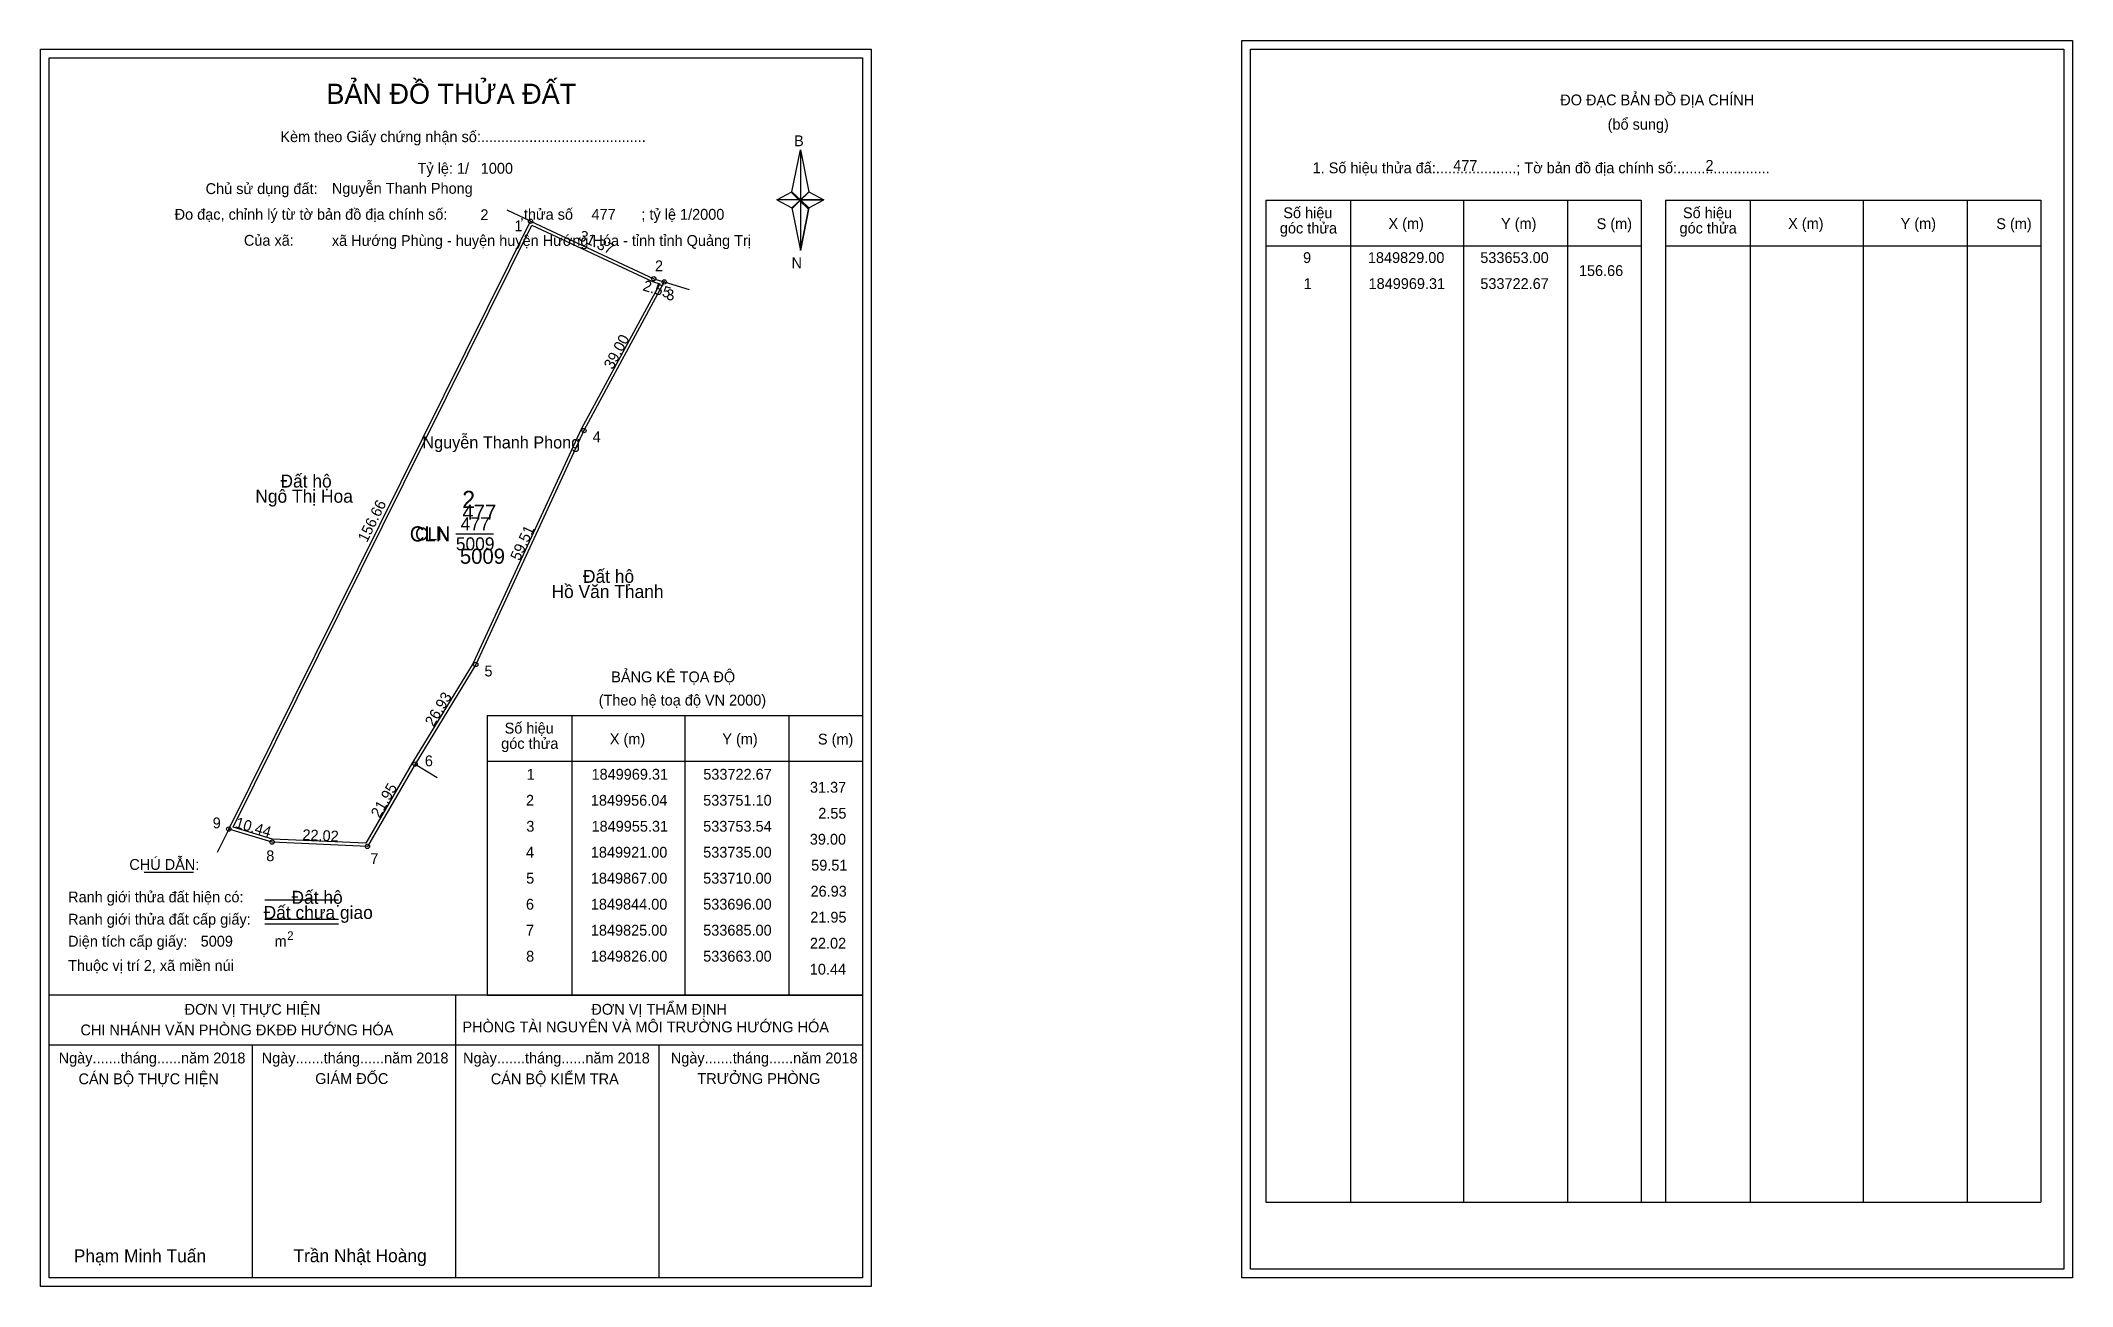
# Model space of a CAD drawing. Extents: x 533610 to 534079, y 1849723 to 1850011.
import ezdxf

# ---------------------------------------------------------------- set-up
doc = ezdxf.new("R2010")
doc.units = 0
for name, color, linetype in [('Level 1', 7, 'Continuous'), ('Level 10', 7, 'Continuous'), ('Level 11', 7, 'Continuous'), ('Level 13', 7, 'Continuous'), ('Level 2', 7, 'Continuous'), ('Level 27', 7, 'Continuous'), ('Level 3', 7, 'Continuous'), ('Level 36', 7, 'Continuous'), ('Level 4', 7, 'Continuous'), ('Level 49', 7, 'Continuous'), ('Level 5', 7, 'Continuous'), ('Level 53', 7, 'Continuous'), ('Level 55', 7, 'Continuous'), ('Level 6', 7, 'Continuous'), ('Level 63', 7, 'Continuous'), ('Level 7', 7, 'Continuous'), ('Level 9', 7, 'Continuous')]:
    doc.layers.add(name, color=color, linetype=linetype)

msp = doc.modelspace()

# ---------------------------------------------------------------- linework, layer by layer
at = {"layer": 'Level 1'}
for p, q in [((533611.57, 1850007.02), (533611.57, 1850007.02)), ((533888.89, 1850009.02), (533888.89, 1850009.02)), ((533782.99, 1849976.14), (533784.96, 1849985.78)), ((533784.96, 1849985.78), (533784.96, 1849974.25)), ((533784.96, 1849985.78), (533786.92, 1849976.14)), ((533779.54, 1849974.25), (533782.99, 1849976.14)), ((533782.99, 1849976.14), (533784.96, 1849974.25)), ((533784.81, 1849974.03), (533782.99, 1849975.92)), ((533784.96, 1849974.25), (533782.99, 1849972.41)), ((533784.81, 1849974.03), (533782.99, 1849972.19)), ((533782.99, 1849972.19), (533784.81, 1849974.03)), ((533782.99, 1849972.41), (533784.96, 1849962.55)), ((533786.78, 1849975.92), (533784.81, 1849974.03)), ((533784.81, 1849974.03), (533786.78, 1849975.92)), ((533786.78, 1849972.19), (533784.81, 1849974.03)), ((533786.92, 1849976.14), (533784.96, 1849974.25)), ((533784.96, 1849974.25), (533784.96, 1849962.55)), ((533784.96, 1849974.25), (533790.37, 1849974.25)), ((533784.96, 1849974.25), (533786.92, 1849972.41)), ((533786.92, 1849972.41), (533784.96, 1849962.55)), ((533786.92, 1849972.41), (533790.37, 1849974.25)), ((533892.42, 1849974.16), (533979.02, 1849974.16)), ((533912.01, 1849742.9), (533912.01, 1849974.16)), ((533938.08, 1849742.9), (533938.08, 1849974.16)), ((533962.06, 1849974.16), (533962.06, 1849742.9)), ((533979.02, 1849974.16), (533979.02, 1849742.9)), ((533984.68, 1849974.16), (534071.28, 1849974.16)), ((534004.27, 1849742.9), (534004.27, 1849974.16)), ((534030.34, 1849742.9), (534030.34, 1849974.16)), ((534054.31, 1849974.16), (534054.31, 1849742.9)), ((534071.28, 1849974.16), (534071.28, 1849742.9)), ((533892.42, 1849963.64), (533979.02, 1849963.64)), ((533984.68, 1849963.64), (534071.28, 1849963.64)), ((533712.66, 1849855.19), (533799.26, 1849855.19)), ((533732.25, 1849790.67), (533732.25, 1849855.19)), ((533758.32, 1849790.67), (533758.32, 1849855.19)), ((533782.29, 1849855.19), (533782.29, 1849790.67)), ((533712.66, 1849844.66), (533799.26, 1849844.66)), ((533633.48, 1849819.08), (533644.89, 1849819.08)), ((533661.35, 1849812.68), (533678.36, 1849812.68)), ((533661.35, 1849808.23), (533678.36, 1849808.23)), ((533661.35, 1849807.14), (533678.36, 1849807.14)), ((533718.39, 1849790.67), (533611.56, 1849790.67)), ((533799.26, 1849790.67), (533694.42, 1849790.67)), ((533705.41, 1849725.44), (533705.41, 1849790.67)), ((533712.66, 1849790.66), (533799.26, 1849790.66)), ((533799.26, 1849779.12), (533611.56, 1849779.12)), ((533658.49, 1849725.44), (533658.49, 1849779.12)), ((533752.34, 1849725.44), (533752.34, 1849779.12)), ((533892.42, 1849742.9), (534071.28, 1849742.9)), ((533799.26, 1849725.44), (533799.26, 1849725.44)), ((534076.59, 1849727.44), (534076.59, 1849727.44))]:
    msp.add_line(p, q, dxfattribs=at)
for points in [[(533782.99, 1849976.14), (533784.96, 1849985.78), (533784.96, 1849974.25)], [(533779.54, 1849974.25), (533782.99, 1849972.41), (533784.96, 1849974.25)], [(533784.96, 1849974.25), (533786.92, 1849976.14), (533790.37, 1849974.25)], [(533784.96, 1849974.25), (533784.96, 1849962.55), (533786.92, 1849972.41)]]:
    msp.add_lwpolyline(points, close=True, dxfattribs=at)
at = {"layer": 'Level 10'}
for points in [[(533751.1, 1849956.04), (533753.54, 1849955.31), (533735, 1849921), (533710, 1849867), (533696, 1849844), (533685, 1849825), (533663, 1849826), (533653, 1849829), (533722.67, 1849969.31)], [(533750.85, 1849955.38), (533752.52, 1849954.89), (533734.37, 1849921.31), (533709.38, 1849867.33), (533695.4, 1849844.36), (533684.61, 1849825.72), (533663.12, 1849826.7), (533654, 1849829.43), (533722.99, 1849968.39)]]:
    msp.add_lwpolyline(points, close=True, dxfattribs=at)
at = {"layer": 'Level 11'}
for centre in [(533722.67, 1849969.31), (533751.1, 1849956.04), (533751.1, 1849956.04), (533753.54, 1849955.31), (533735, 1849921), (533710, 1849867), (533696, 1849844), (533653, 1849829), (533663, 1849826), (533685, 1849825)]:
    msp.add_circle(centre, 0.5, dxfattribs=at)
at = {"layer": 'Level 27'}
for p, q in [((533722.67, 1849969.31), (533717.25, 1849971.89)), ((533753.54, 1849955.31), (533759.29, 1849953.58)), ((533696, 1849844), (533701.12, 1849840.88)), ((533653, 1849829), (533650.32, 1849823.63))]:
    msp.add_line(p, q, dxfattribs=at)
at = {"layer": 'Level 3'}
for p, q in [((533892.42, 1849974.16), (533892.42, 1849742.9)), ((533984.68, 1849974.16), (533984.68, 1849742.9)), ((533712.66, 1849855.19), (533712.66, 1849790.67))]:
    msp.add_line(p, q, dxfattribs=at)
at = {"layer": 'Level 63'}
for points in [[(533886.89, 1850011.02), (534078.59, 1850011.02), (534078.59, 1849725.44), (533886.89, 1849725.44)], [(533609.56, 1850009.02), (533801.26, 1850009.02), (533801.26, 1849723.44), (533609.56, 1849723.44)], [(533611.56, 1850007.02), (533799.26, 1850007.02), (533799.26, 1849725.44), (533611.56, 1849725.44)], [(533888.89, 1850009.02), (534076.59, 1850009.02), (534076.59, 1849727.44), (533888.89, 1849727.44)]]:
    msp.add_lwpolyline(points, close=True, dxfattribs=at)
at = {"layer": 'Level 9'}
msp.add_line((533705.4, 1849897.16), (533714.09, 1849897.16), dxfattribs=at)

# ---------------------------------------------------------------- texts
at = {"layer": 'Level 1'}
for s, height, p in [('BẢN ĐỒ THỬA ĐẤT', 4.6657, (533675.53, 1849996.42)), ('ĐO ĐẠC BẢN ĐỒ ĐỊA CHÍNH', 2.5, (533960.37, 1849996.08)), ('(bổ sung)', 2.5, (533971.31, 1849990.46)), ('Kèm theo Giấy chứng nhận số:.........................................', 2.5, (533664.91, 1849987.59)), ('B', 2.5, (533783.5, 1849986.65)), ('1. Số hiệu thửa đấ:....................; Tờ bản đồ địa chính số:.......................', 2.5, (533903.2, 1849980.4)), ('Chủ sử dụng đất:', 2.5, (533647.65, 1849975.6)), ('Đo đạc, chỉnh lý từ tờ bản đồ địa chính số:                  ,thửa số                 ; tỷ lệ 1/2000', 2.5, (533640.5, 1849969.67)), ('Số hiệu', 2.5, (533896.44, 1849970.03)), ('Số hiệu', 2.5, (533988.7, 1849970.03)), ('góc thửa', 2.5, (533895.64, 1849966.5)), ('X (m)', 2.5, (533920.72, 1849967.56)), ('Y (m)', 2.5, (533946.7, 1849967.56)), ('S (m)', 2.5, (533968.77, 1849967.51)), ('góc thửa', 2.5, (533987.9, 1849966.5)), ('X (m)', 2.5, (534012.98, 1849967.56)), ('Y (m)', 2.5, (534038.95, 1849967.56)), ('S (m)', 2.5, (534061.03, 1849967.51)), ('Của xã:', 2.5, (533656.49, 1849963.67)), ('N', 2.5, (533782.9, 1849958.48)), ('BẢNG KÊ TỌA ĐỘ', 2.5, (533741.29, 1849862.89)), ('(Theo hệ toạ độ VN 2000)', 2.5, (533738.39, 1849857.53)), ('góc thửa', 2.5, (533715.88, 1849847.53)), ('Số hiệu', 2.5, (533716.68, 1849851.06)), ('X (m)', 2.5, (533740.96, 1849848.58)), ('Y (m)', 2.5, (533766.93, 1849848.58)), ('S (m)', 2.5, (533789.01, 1849848.53)), ('CHÚ DẪN:', 2.5, (533630.04, 1849819.59)), ('Ranh giới thửa đất hiện có:', 2.5, (533615.91, 1849812.09)), ('Ranh giới thửa đất cấp giấy:', 2.5, (533615.91, 1849806.95)), ('Diện tích cấp giấy:', 2.5, (533615.91, 1849801.87)), ('m', 2.5, (533663.57, 1849801.89)), ('2', 2, (533666.47, 1849803.4)), ('Thuộc vị trí 2, xã miền núi', 2.5, (533615.91, 1849796.27)), ('ĐƠN VỊ THỰC HIỆN', 2.5, (533642.8, 1849786.15)), ('ĐƠN VỊ THẨM ĐỊNH', 2.5, (533736.7, 1849786.15)), ('CHI NHÁNH VĂN PHÒNG ĐKĐĐ HƯỚNG HÓA', 2.5, (533618.76, 1849781.39)), ('PHÒNG TÀI NGUYÊN VÀ MÔI TRƯỜNG HƯỚNG HÓA', 2.5, (533706.93, 1849782.08)), ('Ngày.......tháng......năm 2018', 2.5, (533613.73, 1849774.91)), ('Ngày.......tháng......năm 2018', 2.5, (533660.6, 1849774.91)), ('Ngày.......tháng......năm 2018', 2.5, (533707.08, 1849774.91)), ('Ngày.......tháng......năm 2018', 2.5, (533755.04, 1849774.91)), ('CÁN BỘ THỰC HIỆN', 2.5, (533618.31, 1849770.1)), ('GIÁM ĐỐC', 2.5, (533672.95, 1849770.16)), ('CÁN BỘ KIỂM TRA', 2.5, (533713.49, 1849770.1)), ('TRƯỞNG PHÒNG', 2.5, (533761.18, 1849770.16)), ('Phạm Minh Tuấn', 3, (533617.22, 1849728.98)), ('Trần Nhật Hoàng', 3, (533667.92, 1849729.03))]:
    msp.add_text(s, height=height, dxfattribs=at).set_placement(p)
at = {"layer": 'Level 11'}
msp.add_text('Tỷ lệ: 1/', height=2.5, dxfattribs=at).set_placement((533696.57, 1849980.28))
at = {"layer": 'Level 13'}
for s, p in [('CLN', (533696.01, 1849895.66)), ('477', (533706.52, 1849897.96)), ('5009', (533705.41, 1849893.36))]:
    msp.add_text(s, height=3, dxfattribs=at).set_placement(p)
at = {"layer": 'Level 2'}
msp.add_text('Nguyễn Thanh Phong', height=2.8, dxfattribs=at).set_placement((533697.7, 1849916.88))
at = {"layer": 'Level 3'}
msp.add_text('CLN', height=3.5, dxfattribs=at).set_placement((533694.78, 1849895.4))
at = {"layer": 'Level 36'}
for s, p in [('Đất hộ', (533664.93, 1849907.85)), ('Ngô Thị Hoa', (533659.13, 1849904.35)), ('Đất hộ', (533734.76, 1849885.85)), ('Hồ Văn Thanh', (533727.5, 1849882.35)), ('Đất hộ', (533667.47, 1849811.76)), ('Đất chưa giao', (533661.04, 1849808.26))]:
    msp.add_text(s, height=3, dxfattribs=at).set_placement(p)
at = {"layer": 'Level 4'}
msp.add_text('477', height=3.5, dxfattribs=at).set_placement((533706.93, 1849900.4))
at = {"layer": 'Level 49'}
for s, rotation, p in [('31.37', 334.9787, (533733.53, 1849965.12)), ('2.55', 343.3439, (533748.39, 1849953.4)), ('39.00', 61.6147, (533741.62, 1849934.94)), ('156.66', 63.5936, (533684.89, 1849895.03)), ('59.51', 65.1576, (533720.12, 1849890.77)), ('26.93', 58.6713, (533700.24, 1849852.5)), ('21.95', 59.9314, (533687.79, 1849831.41)), ('10.44', 343.3008, (533654.31, 1849829.44)), ('22.02', 357.3974, (533669.96, 1849826.48))]:
    msp.add_text(s, height=2.5, rotation=rotation, dxfattribs=at).set_placement(p)
at = {"layer": 'Level 5'}
msp.add_text('5009', height=3.5, dxfattribs=at).set_placement((533706.35, 1849890.25))
at = {"layer": 'Level 53'}
for s, p in [('9', (533901, 1849959.68)), ('1849829.00', (533915.96, 1849959.68)), ('533653.00', (533941.91, 1849959.68)), ('156.66', (533964.68, 1849956.68)), ('1', (533901.14, 1849953.68)), ('1849969.31', (533916.12, 1849953.68)), ('533722.67', (533941.92, 1849953.68)), ('1', (533721.76, 1849840.41)), ('1849969.31', (533736.74, 1849840.41)), ('533722.67', (533762.54, 1849840.41)), ('2', (533721.61, 1849834.41)), ('1849956.04', (533736.58, 1849834.41)), ('533751.10', (533762.52, 1849834.41)), ('31.37', (533787.16, 1849837.41)), ('2.55', (533789.08, 1849831.41)), ('3', (533721.69, 1849828.41)), ('1849955.31', (533736.74, 1849828.41)), ('533753.54', (533762.52, 1849828.41)), ('39.00', (533787.13, 1849825.41)), ('4', (533721.6, 1849822.41)), ('1849921.00', (533736.58, 1849822.41)), ('533735.00', (533762.52, 1849822.41)), ('5', (533721.65, 1849816.41)), ('1849867.00', (533736.58, 1849816.41)), ('533710.00', (533762.52, 1849816.41)), ('59.51', (533787.45, 1849819.41)), ('6', (533721.6, 1849810.41)), ('1849844.00', (533736.58, 1849810.41)), ('533696.00', (533762.52, 1849810.41)), ('26.93', (533787.3, 1849813.41)), ('21.95', (533787.24, 1849807.41)), ('7', (533721.61, 1849804.41)), ('1849825.00', (533736.58, 1849804.41)), ('533685.00', (533762.52, 1849804.41)), ('22.02', (533787.15, 1849801.41)), ('8', (533721.64, 1849798.41)), ('1849826.00', (533736.58, 1849798.41)), ('533663.00', (533762.52, 1849798.41)), ('10.44', (533787.12, 1849795.41))]:
    msp.add_text(s, height=2.5, dxfattribs=at).set_placement(p)
at = {"layer": 'Level 55'}
for s, height, p in [('476', 0.11, (533722.55, 1849969.2)), ('1', 0.4, (533722.56, 1849969.31)), ('0', 0.11, (533722.63, 1849969.2)), ('0', 0.11, (533722.63, 1849969.2)), ('2', 0.4, (533750.96, 1849956.04)), ('0', 0.11, (533751.06, 1849955.93)), ('0', 0.11, (533751.06, 1849955.93)), ('478', 0.11, (533753.42, 1849955.2)), ('478', 0.11, (533753.42, 1849955.2)), ('3', 0.4, (533753.42, 1849955.31)), ('0', 0.11, (533753.5, 1849955.2)), ('0', 0.11, (533753.5, 1849955.2)), ('4', 0.4, (533734.86, 1849921)), ('478', 0.11, (533734.88, 1849920.89)), ('478', 0.11, (533734.88, 1849920.89)), ('5', 0.4, (533709.87, 1849867)), ('478', 0.11, (533709.88, 1849866.89)), ('478', 0.11, (533709.88, 1849866.89)), ('6', 0.4, (533695.86, 1849844)), ('478', 0.11, (533695.88, 1849843.89)), ('478', 0.11, (533695.88, 1849843.89)), ('0', 0.11, (533695.96, 1849843.89)), ('476', 0.11, (533652.88, 1849828.89)), ('9', 0.4, (533652.86, 1849829)), ('0', 0.11, (533652.96, 1849828.89)), ('8', 0.4, (533662.87, 1849826)), ('0', 0.11, (533662.96, 1849825.89)), ('7', 0.4, (533684.87, 1849825)), ('0', 0.11, (533684.96, 1849824.89))]:
    msp.add_text(s, height=height, dxfattribs=at).set_placement(p)
at = {"layer": 'Level 6'}
for s, p in [('1000', (533711.17, 1849980.3)), ('477', (533935.65, 1849980.94)), ('2', (533993.89, 1849980.96)), ('Nguyễn Thanh Phong', (533676.79, 1849975.67)), ('2', (533711.09, 1849969.58)), ('477', (533736.73, 1849969.66)), ('xã Hướng Phùng - huyện huyện Hướng Hóa - tỉnh tỉnh Quảng Trị', (533676.8, 1849963.63)), ('5009', (533646.51, 1849801.87))]:
    msp.add_text(s, height=2.5, dxfattribs=at).set_placement(p)
at = {"layer": 'Level 7'}
msp.add_text('2', height=4, dxfattribs=at).set_placement((533706.89, 1849903.09))
at = {"layer": 'Level 9'}
for s, p in [('1', (533718.95, 1849967.01)), ('2', (533751.39, 1849957.78)), ('3', (533753.99, 1849951.1)), ('4', (533737, 1849918.32)), ('5', (533712.02, 1849864.24)), ('6', (533698.26, 1849843.51)), ('9', (533649.29, 1849829.18)), ('8', (533661.65, 1849821.6)), ('7', (533685.69, 1849820.94))]:
    msp.add_text(s, height=2.5, dxfattribs=at).set_placement(p)

doc.saveas('drawing.dxf')
